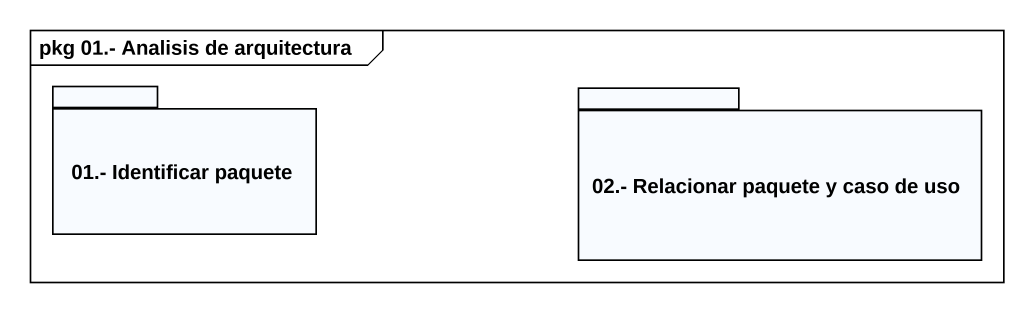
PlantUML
@startuml
mainframe pkg 01.- Analisis de arquitectura
package "01.- Identificar paquete" as p01_Identificar_paquete {
}
package "02.- Relacionar paquete y caso de uso" as p02_Relacionar_paquete_y {
}
@enduml
